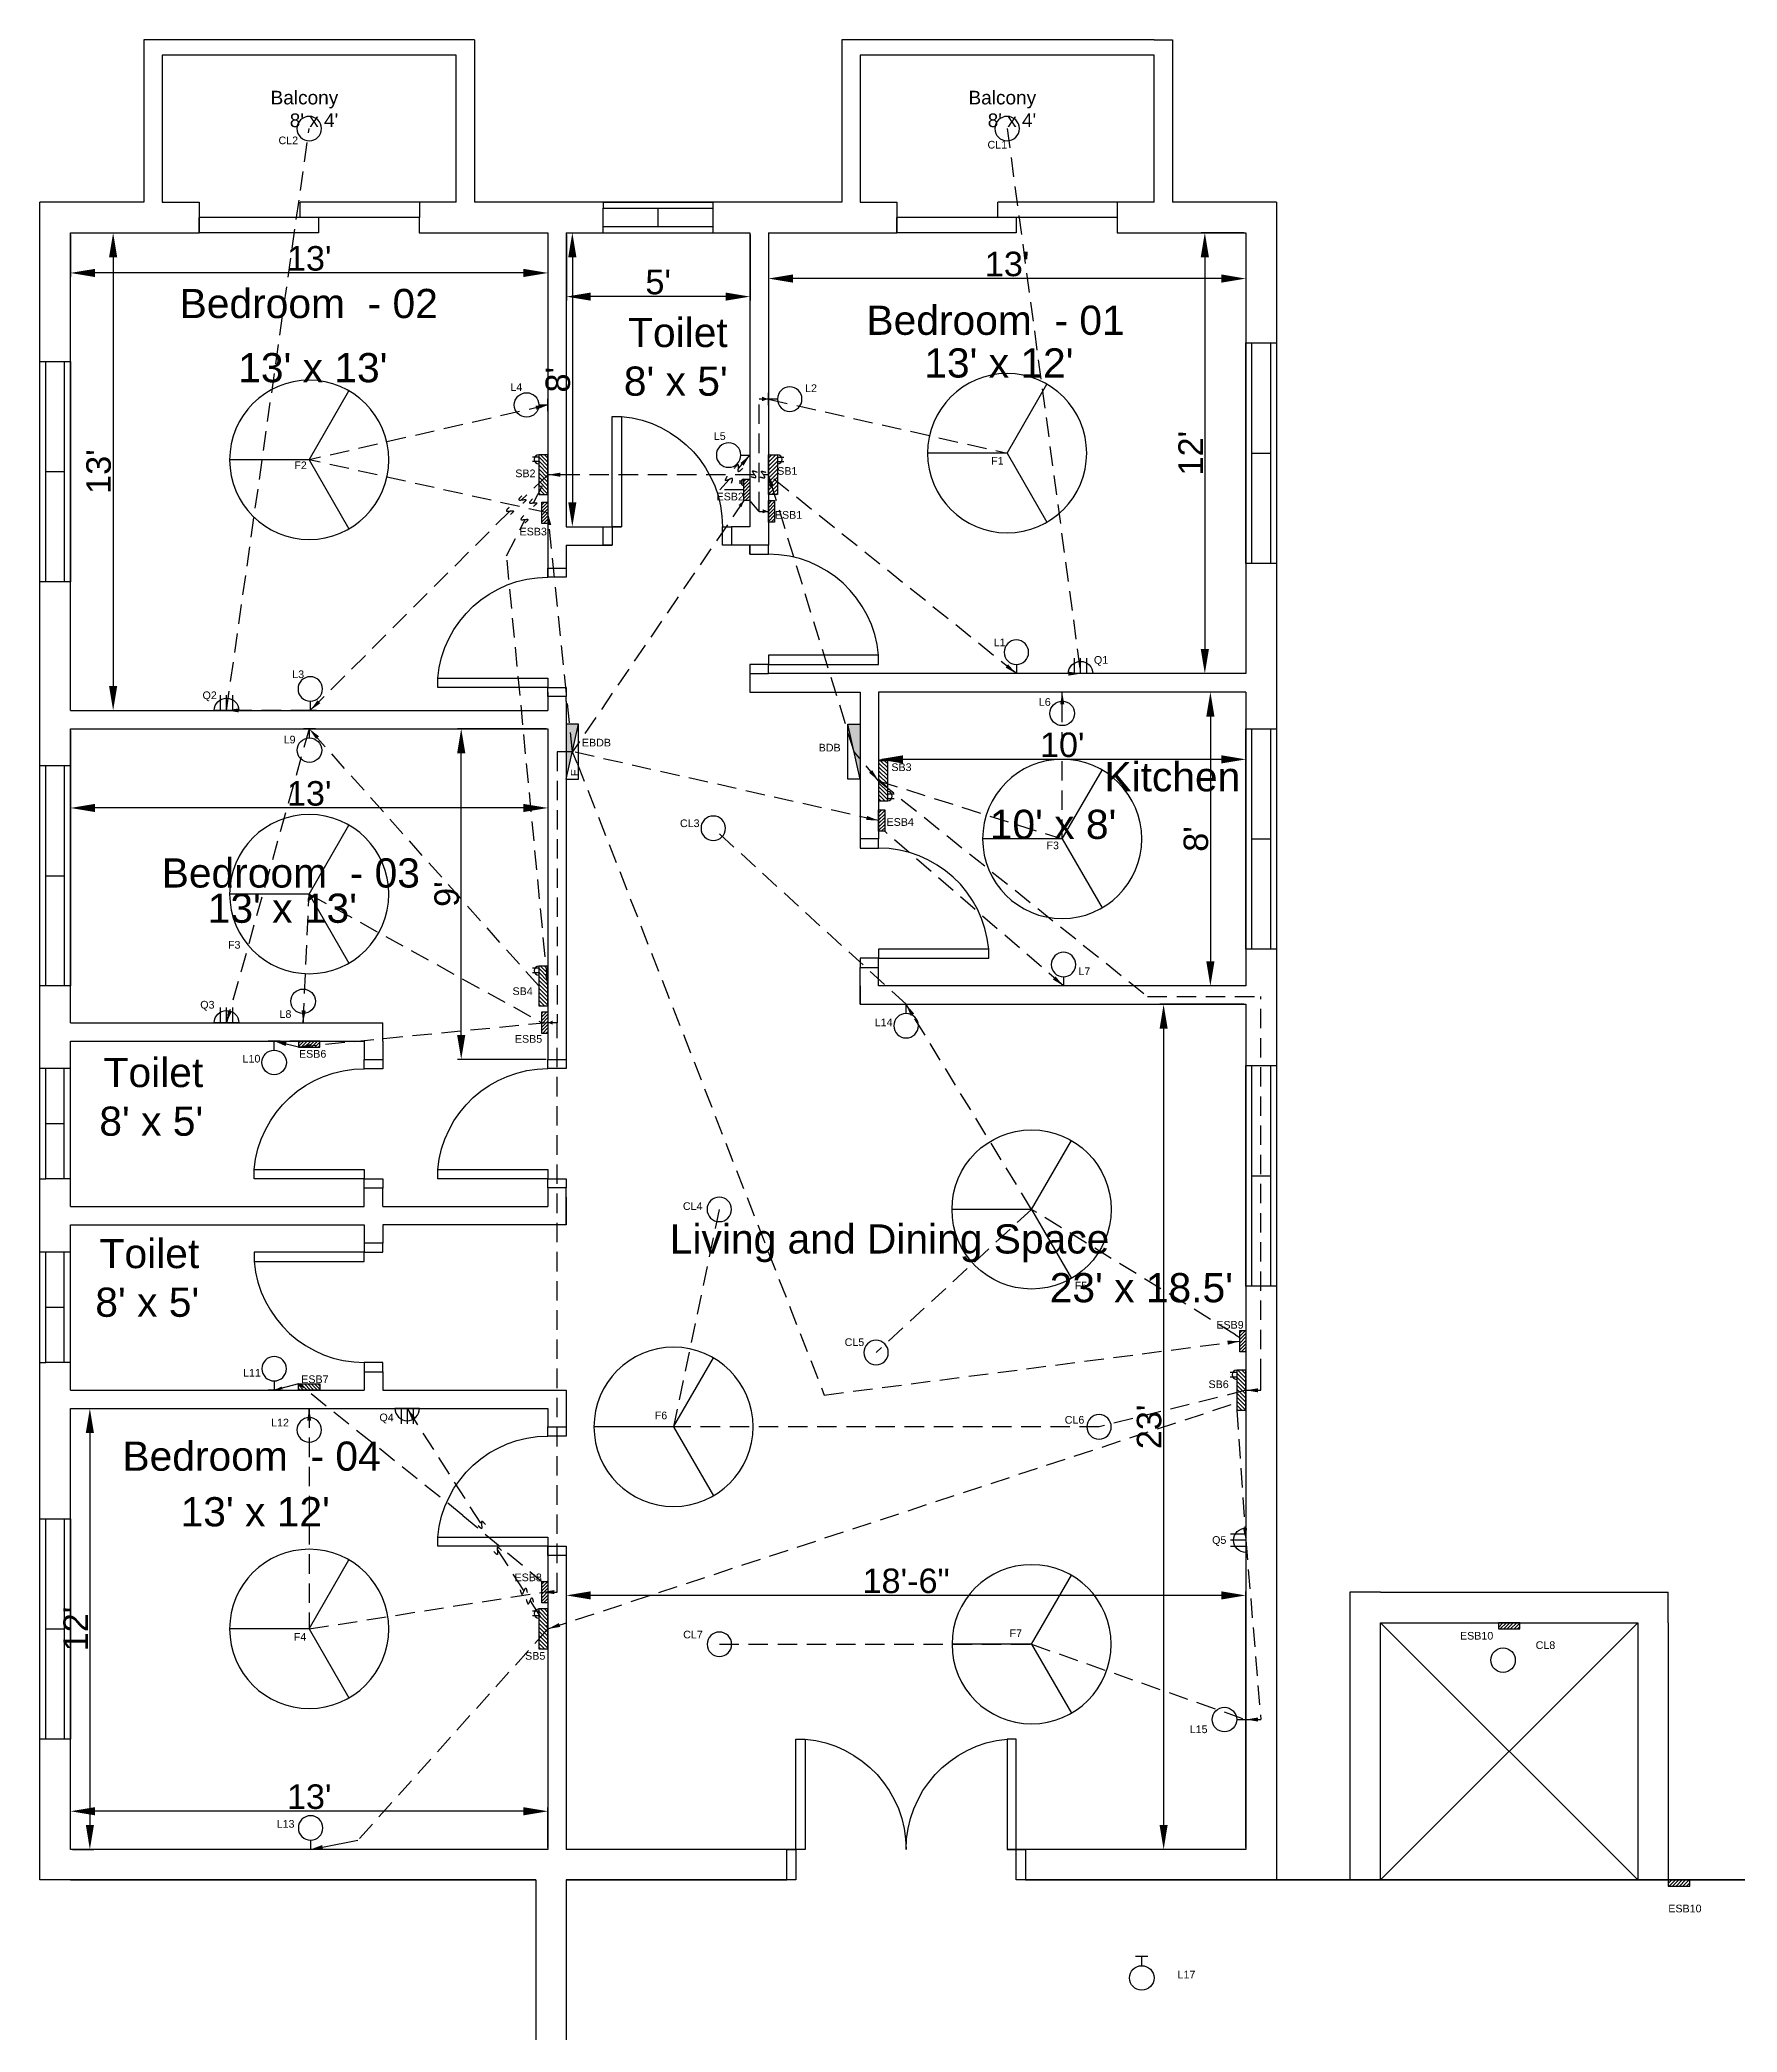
# Model space of a CAD drawing. Header units: inches. Extents: x 61297 to 163996, y 9483 to 32239.
# Drawn here: x 61297 to 61851, y 15682 to 16332 of the extents above; entities that cross this region are included whole.
import ezdxf

# ---------------------------------------------------------------- set-up
doc = ezdxf.new("R2010")
doc.units = ezdxf.units.IN
doc.linetypes.add('HIDDEN', pattern=[9.525, 6.35, -3.175])
for name, color, linetype in [('door', 80, 'Continuous'), ('Doors', 230, 'Continuous'), ('Emergency Conduitt', 10, 'HIDDEN'), ('Layer1', 7, 'Continuous'), ('Light Fans and Socketst', 170, 'Continuous'), ('Main Conduit', 50, 'HIDDEN'), ('Toiler Window', 30, 'Continuous'), ('Windows', 30, 'Continuous')]:
    doc.layers.add(name, color=color, linetype=linetype)
doc.styles.get("Standard").update_dxf_attribs({"font": 'arial.ttf'})
doc.dimstyles.new('ISO-25', dxfattribs={"dimtxt": 8, "dimasz": 8, "dimexe": 1.25, "dimexo": 0.625, "dimtad": 1, "dimlunit": 4, "dimtxsty": 'Standard', "dimcen": 2.5, "dimadec": 0, "dimazin": 0, "dimtfac": 1, "dimtmove": 0, "dimatfit": 3, "dimfxl": 1, "dimarcsym": 0})

# ---------------------------------------------------------------- blocks, each defined once
blk = doc.blocks.new('Door_Sing')
at = {"layer": 'Doors'}
for points in [[(-3, 6), (-3, 42), (-6, 42), (-6, 6), (-3, 6)], [(-38.98, 0), (-38.98, 6), (-41.98, 6), (-41.98, 0), (-38.98, 0)]]:
    blk.add_lwpolyline(points, dxfattribs=at)
blk.add_lwpolyline([(-3, 0), (0, 0), (0, 6), (-3, 6)], close=True, dxfattribs=at)
blk.add_arc((-2.84, 6), 36.14, 95.01978, 180, dxfattribs=at)
blk = doc.blocks.new('Window_Large')
at = {"layer": 'Windows'}
for p, q in [((72, 10), (0, 10)), ((0, 10), (0, 0)), ((72, 8), (0, 8)), ((36, 8), (36, 2)), ((72, 0), (72, 10)), ((0, 2), (72, 2)), ((0, 0), (72, 0))]:
    blk.add_line(p, q, dxfattribs=at)
blk = doc.blocks.new('*D464')
at = {"color": 0, "lineweight": -2, "transparency": 16777216}
for p, q in [((61690.2, 16269.41), (61676.17, 16269.41)), ((61677.42, 16261.41), (61677.42, 16133.41)), ((61690.2, 16125.41), (61676.17, 16125.41))]:
    blk.add_line(p, q, dxfattribs=at)
at = {"color": 0, "transparency": 16777216}
for points in [[(61676.08, 16261.41), (61678.75, 16261.41), (61677.42, 16269.41)], [(61676.08, 16133.41), (61678.75, 16133.41), (61677.42, 16125.41)]]:
    blk.add_solid(points, dxfattribs=at)
at = {"color": 0, "transparency": 16777216, "insert": (61672.78, 16197.41), "char_height": 8, "attachment_point": 5, "rotation": 90}
blk.add_mtext("12'", dxfattribs=at)
blk = doc.blocks.new('*D465')
at = {"color": 0, "lineweight": -2, "transparency": 16777216}
for p, q in [((61690.2, 16119.41), (61677.99, 16119.41)), ((61679.24, 16111.41), (61679.24, 16031.41)), ((61690.2, 16023.41), (61677.99, 16023.41))]:
    blk.add_line(p, q, dxfattribs=at)
at = {"color": 0, "transparency": 16777216}
for points in [[(61677.9, 16111.41), (61680.57, 16111.41), (61679.24, 16119.41)], [(61677.9, 16031.41), (61680.57, 16031.41), (61679.24, 16023.41)]]:
    blk.add_solid(points, dxfattribs=at)
at = {"color": 0, "transparency": 16777216, "insert": (61674.53, 16071.41), "char_height": 8, "attachment_point": 5, "rotation": 90}
blk.add_mtext("8'", dxfattribs=at)
blk = doc.blocks.new('*D446')
at = {"color": 0, "lineweight": -2, "transparency": 16777216}
for p, q in [((61570.83, 16110.61), (61570.83, 16096.16)), ((61690.83, 16110.61), (61690.83, 16096.16)), ((61682.83, 16097.41), (61578.83, 16097.41))]:
    blk.add_line(p, q, dxfattribs=at)
at = {"color": 0, "transparency": 16777216}
for points in [[(61578.83, 16098.74), (61578.83, 16096.08), (61570.83, 16097.41)], [(61682.83, 16098.74), (61682.83, 16096.08), (61690.83, 16097.41)]]:
    blk.add_solid(points, dxfattribs=at)
at = {"color": 0, "transparency": 16777216, "insert": (61630.83, 16102.12), "char_height": 8, "attachment_point": 5}
blk.add_mtext("10'", dxfattribs=at)
blk = doc.blocks.new('*D466')
at = {"color": 0, "lineweight": -2, "transparency": 16777216}
for p, q in [((61306.83, 15742.04), (61306.83, 15755.11)), ((61454.83, 15753.86), (61314.83, 15753.86)), ((61462.83, 15742.04), (61462.83, 15755.11))]:
    blk.add_line(p, q, dxfattribs=at)
at = {"color": 0, "transparency": 16777216}
for points in [[(61314.83, 15755.19), (61314.83, 15752.53), (61306.83, 15753.86)], [(61454.83, 15755.19), (61454.83, 15752.53), (61462.83, 15753.86)]]:
    blk.add_solid(points, dxfattribs=at)
at = {"color": 0, "transparency": 16777216, "insert": (61384.83, 15758.57), "char_height": 8, "attachment_point": 5}
blk.add_mtext("13'", dxfattribs=at)
blk = doc.blocks.new('Toilet Window')
for p, q in [((82016.8, 16081.38), (82016.8, 16117.38)), ((82016.8, 16117.38), (82026.8, 16117.38)), ((82018.8, 16081.38), (82018.8, 16117.38)), ((82024.8, 16081.38), (82024.8, 16117.38)), ((82026.8, 16081.38), (82026.8, 16117.38)), ((82018.8, 16099.38), (82024.8, 16099.38)), ((82016.8, 16081.38), (82018.8, 16081.38)), ((82018.8, 16081.38), (82024.8, 16081.38)), ((82026.8, 16081.38), (82024.8, 16081.38))]:
    blk.add_line(p, q)
blk = doc.blocks.new('*D467')
at = {"color": 0, "lineweight": -2, "transparency": 16777216}
for p, q in [((61468.83, 16268.79), (61468.83, 16247.3)), ((61528.83, 16268.79), (61528.83, 16247.3)), ((61520.83, 16248.55), (61476.83, 16248.55))]:
    blk.add_line(p, q, dxfattribs=at)
at = {"color": 0, "transparency": 16777216}
for points in [[(61476.83, 16249.89), (61476.83, 16247.22), (61468.83, 16248.55)], [(61520.83, 16249.89), (61520.83, 16247.22), (61528.83, 16248.55)]]:
    blk.add_solid(points, dxfattribs=at)
at = {"color": 0, "transparency": 16777216, "insert": (61498.83, 16253.25), "char_height": 8, "attachment_point": 5}
blk.add_mtext("5'", dxfattribs=at)
blk = doc.blocks.new('*D468')
at = {"color": 0, "lineweight": -2, "transparency": 16777216}
for p, q in [((61469.45, 16269.41), (61472.04, 16269.41)), ((61470.79, 16261.41), (61470.79, 16181.41)), ((61469.45, 16173.41), (61472.04, 16173.41))]:
    blk.add_line(p, q, dxfattribs=at)
at = {"color": 0, "transparency": 16777216}
for points in [[(61469.45, 16261.41), (61472.12, 16261.41), (61470.79, 16269.41)], [(61469.45, 16181.41), (61472.12, 16181.41), (61470.79, 16173.41)]]:
    blk.add_solid(points, dxfattribs=at)
at = {"color": 0, "transparency": 16777216, "insert": (61466.08, 16221.41), "char_height": 8, "attachment_point": 5, "rotation": 90}
blk.add_mtext("8'", dxfattribs=at)
blk = doc.blocks.new('*D469')
at = {"color": 0, "lineweight": -2, "transparency": 16777216}
for p, q in [((61534.83, 16268.79), (61534.83, 16253.19)), ((61690.83, 16268.79), (61690.83, 16253.19)), ((61682.83, 16254.44), (61542.83, 16254.44))]:
    blk.add_line(p, q, dxfattribs=at)
at = {"color": 0, "transparency": 16777216}
for points in [[(61542.83, 16255.78), (61542.83, 16253.11), (61534.83, 16254.44)], [(61682.83, 16255.78), (61682.83, 16253.11), (61690.83, 16254.44)]]:
    blk.add_solid(points, dxfattribs=at)
at = {"color": 0, "transparency": 16777216, "insert": (61612.83, 16259.16), "char_height": 8, "attachment_point": 5}
blk.add_mtext("13'", dxfattribs=at)
blk = doc.blocks.new('*D470')
at = {"color": 0, "lineweight": -2, "transparency": 16777216}
for p, q in [((61306.83, 16268.79), (61306.83, 16255.03)), ((61462.83, 16268.79), (61462.83, 16255.03)), ((61454.83, 16256.28), (61314.83, 16256.28))]:
    blk.add_line(p, q, dxfattribs=at)
at = {"color": 0, "transparency": 16777216}
for points in [[(61314.83, 16257.61), (61314.83, 16254.94), (61306.83, 16256.28)], [(61454.83, 16257.61), (61454.83, 16254.94), (61462.83, 16256.28)]]:
    blk.add_solid(points, dxfattribs=at)
at = {"color": 0, "transparency": 16777216, "insert": (61384.83, 16260.99), "char_height": 8, "attachment_point": 5}
blk.add_mtext("13'", dxfattribs=at)
blk = doc.blocks.new('*D471')
at = {"color": 0, "lineweight": -2, "transparency": 16777216}
for p, q in [((61307.45, 16269.41), (61322.02, 16269.41)), ((61320.77, 16261.41), (61320.77, 16121.41)), ((61307.45, 16113.41), (61322.02, 16113.41))]:
    blk.add_line(p, q, dxfattribs=at)
at = {"color": 0, "transparency": 16777216}
for points in [[(61319.44, 16261.41), (61322.11, 16261.41), (61320.77, 16269.41)], [(61319.44, 16121.41), (61322.11, 16121.41), (61320.77, 16113.41)]]:
    blk.add_solid(points, dxfattribs=at)
at = {"color": 0, "transparency": 16777216, "insert": (61316.06, 16191.41), "char_height": 8, "attachment_point": 5, "rotation": 90}
blk.add_mtext("13'", dxfattribs=at)
blk = doc.blocks.new('*D472')
at = {"color": 0, "lineweight": -2, "transparency": 16777216}
for p, q in [((61307.45, 15885.41), (61314.42, 15885.41)), ((61313.17, 15877.41), (61313.17, 15749.41)), ((61307.45, 15741.41), (61314.42, 15741.41))]:
    blk.add_line(p, q, dxfattribs=at)
at = {"color": 0, "transparency": 16777216}
for points in [[(61311.84, 15877.41), (61314.5, 15877.41), (61313.17, 15885.41)], [(61311.84, 15749.41), (61314.5, 15749.41), (61313.17, 15741.41)]]:
    blk.add_solid(points, dxfattribs=at)
at = {"color": 0, "transparency": 16777216, "insert": (61308.53, 15813.41), "char_height": 8, "attachment_point": 5, "rotation": 90}
blk.add_mtext("12'", dxfattribs=at)
blk = doc.blocks.new('*D473')
at = {"color": 0, "lineweight": -2, "transparency": 16777216}
for p, q in [((61468.83, 15742.04), (61468.83, 15825.61)), ((61690.83, 15742.04), (61690.83, 15825.61)), ((61682.83, 15824.36), (61476.83, 15824.36))]:
    blk.add_line(p, q, dxfattribs=at)
at = {"color": 0, "transparency": 16777216}
for points in [[(61476.83, 15825.69), (61476.83, 15823.03), (61468.83, 15824.36)], [(61682.83, 15825.69), (61682.83, 15823.03), (61690.83, 15824.36)]]:
    blk.add_solid(points, dxfattribs=at)
at = {"color": 0, "transparency": 16777216, "insert": (61579.83, 15829.07), "char_height": 8, "attachment_point": 5}
blk.add_mtext('18\'-6"', dxfattribs=at)
blk = doc.blocks.new('Fan')
at = {"layer": 'Light Fans and Socketst'}
for q in [(-13, 22.52), (-13, -22.52), (26, 0)]:
    blk.add_line((0, 0), q, dxfattribs=at)
blk.add_circle((0, 0), 26, dxfattribs=at)
blk = doc.blocks.new('Light Ceiling')
at = {"layer": 'Light Fans and Socketst'}
blk.add_circle((0, 0), 4, dxfattribs=at)
blk = doc.blocks.new('Light')
at = {"layer": 'Light Fans and Socketst'}
blk.add_line((0, 2), (0, -2), dxfattribs=at)
blk.add_lwpolyline([(2.99, 0), (1.49, 0), (0, 0)], dxfattribs=at)
blk.add_circle((6.99, 0), 4, dxfattribs=at)
blk = doc.blocks.new('*D474')
at = {"layer": 'Layer1', "color": 0, "lineweight": -2, "transparency": 16777216}
for p, q in [((61462.2, 16107.41), (61433.24, 16107.41)), ((61434.49, 16007.41), (61434.49, 16099.41)), ((61462.2, 15999.41), (61433.24, 15999.41))]:
    blk.add_line(p, q, dxfattribs=at)
at = {"layer": 'Layer1', "color": 0, "transparency": 16777216}
for points in [[(61433.15, 16099.41), (61435.82, 16099.41), (61434.49, 16107.41)], [(61433.15, 16007.41), (61435.82, 16007.41), (61434.49, 15999.41)]]:
    blk.add_solid(points, dxfattribs=at)
at = {"layer": 'Layer1', "color": 0, "transparency": 16777216, "insert": (61429.78, 16053.41), "char_height": 8, "attachment_point": 5, "rotation": 90}
blk.add_mtext("9'", dxfattribs=at)
blk = doc.blocks.new('*D475')
at = {"layer": 'Layer1', "color": 0, "lineweight": -2, "transparency": 16777216}
for p, q in [((61306.83, 16106.79), (61306.83, 16080.29)), ((61462.83, 16106.79), (61462.83, 16080.29)), ((61454.83, 16081.54), (61314.83, 16081.54))]:
    blk.add_line(p, q, dxfattribs=at)
at = {"layer": 'Layer1', "color": 0, "transparency": 16777216}
for points in [[(61314.83, 16082.87), (61314.83, 16080.21), (61306.83, 16081.54)], [(61454.83, 16082.87), (61454.83, 16080.21), (61462.83, 16081.54)]]:
    blk.add_solid(points, dxfattribs=at)
at = {"layer": 'Layer1', "color": 0, "transparency": 16777216, "insert": (61384.83, 16086.25), "char_height": 8, "attachment_point": 5}
blk.add_mtext("13'", dxfattribs=at)
blk = doc.blocks.new('BDB')
h = blk.add_hatch(color=256)
h.dxf.hatch_style = 1
h.paths.add_polyline_path([(13.5, 4), (-4.5, 0), (13.5, 0)])
blk.add_line((-4.5, 0), (13.5, 4))
at = {"layer": 'Layer1'}
blk.add_lwpolyline([(-4.5, 4), (13.5, 4), (13.5, 0), (-4.5, 0), (-4.5, 4)], dxfattribs=at)
blk = doc.blocks.new('Emergency_BDB')
at = {"layer": 'Layer1'}
blk.add_blockref('BDB', (0, 0), dxfattribs=at)
at = {"layer": 'Layer1', "insert": (-4.5, 4), "char_height": 2.5, "attachment_point": 1}
blk.add_mtext_dynamic_manual_height_columns(' E', width=4.2009, gutter_width=12.5, heights=[0], dxfattribs=at)
blk = doc.blocks.new('*D476')
at = {"layer": 'Layer1', "color": 0, "lineweight": -2, "transparency": 16777216}
for p, q in [((61690.2, 16017.41), (61662.71, 16017.41)), ((61663.96, 16009.41), (61663.96, 15749.41)), ((61690.2, 15741.41), (61662.71, 15741.41))]:
    blk.add_line(p, q, dxfattribs=at)
at = {"layer": 'Layer1', "color": 0, "transparency": 16777216}
for points in [[(61662.63, 16009.41), (61665.29, 16009.41), (61663.96, 16017.41)], [(61662.63, 15749.41), (61665.29, 15749.41), (61663.96, 15741.41)]]:
    blk.add_solid(points, dxfattribs=at)
at = {"layer": 'Layer1', "color": 0, "transparency": 16777216, "insert": (61659.25, 15879.41), "char_height": 8, "attachment_point": 5, "rotation": 90}
blk.add_mtext("23'", dxfattribs=at)
blk = doc.blocks.new('ESB')
h = blk.add_hatch()
h.set_pattern_fill('ANSI31', color=256, scale=0.25)
h.set_pattern_definition([(45, (-3149.957, -1763.2019), (-0.561266, 0.561266), [])])
h.paths.add_polyline_path([(3.5, 2), (-3.5, 2), (-3.5, 0), (3.5, 0)])
blk.add_lwpolyline([(3.5, 0), (3.5, 2), (-3.5, 2), (-3.5, 0)], close=True)
blk = doc.blocks.new('Socket')
for p, q in [((-4, 0), (4, 0)), ((-2, 0), (-2, 5)), ((0, 0), (0, 5)), ((2, 0), (2, 5))]:
    blk.add_line(p, q)
blk.add_arc((0, 0), 4, 0, 180)

msp = doc.modelspace()

# ---------------------------------------------------------------- hatches: boundary and pattern name
at = {"layer": 'Layer1'}
h = msp.add_hatch(dxfattribs=at)
h.set_pattern_fill('ANSI31', color=256, scale=0.29, angle=-90)
h.set_pattern_definition([(315, (60314.7303, 19342.6714), (0.65106857, 0.65106857), [])])
h.paths.add_polyline_path([(61459.846, 16196.899), (61462.826, 16196.899), (61462.826, 16183.871), (61459.846, 16183.871)])
h = msp.add_hatch(dxfattribs=at)
h.set_pattern_fill('ANSI31', color=256, scale=0.29)
h.set_pattern_definition([(45, (56081.3743, 12422.0567), (-0.65106857, 0.65106857), [])])
h.paths.add_polyline_path([(61537.806, 16196.899), (61534.826, 16196.899), (61534.826, 16183.871), (61537.806, 16183.871)])
h = msp.add_hatch(dxfattribs=at)
h.set_pattern_fill('ANSI31', color=256, scale=0.29, angle=90)
h.set_pattern_definition([(135, (63758.9212, 12938.1239), (-0.65106857, -0.65106857), [])])
h.paths.add_polyline_path([(61573.806, 16083.896), (61570.826, 16083.896), (61570.826, 16096.925), (61573.806, 16096.925)])
h = msp.add_hatch(dxfattribs=at)
h.set_pattern_fill('ANSI31', color=256, scale=0.29, angle=-90)
h.set_pattern_definition([(315, (60314.7303, 19175.6972), (0.65106857, 0.65106857), [])])
h.paths.add_polyline_path([(61459.846, 16029.925), (61462.826, 16029.925), (61462.826, 16016.896), (61459.846, 16016.896)])
h = msp.add_hatch(dxfattribs=at)
h.set_pattern_fill('ANSI31', color=256, scale=0.29, angle=-90)
h.set_pattern_definition([(315, (60086.7303, 19043.6972), (0.65106857, 0.65106857), [])])
h.paths.add_polyline_path([(61687.846, 15897.925), (61690.826, 15897.925), (61690.826, 15884.896), (61687.846, 15884.896)])
h = msp.add_hatch(dxfattribs=at)
h.set_pattern_fill('ANSI31', color=256, scale=0.29, angle=-90)
h.set_pattern_definition([(315, (60314.7303, 18965.6972), (0.65106857, 0.65106857), [])])
h.paths.add_polyline_path([(61459.846, 15819.925), (61462.826, 15819.925), (61462.826, 15806.896), (61459.846, 15806.896)])

# ---------------------------------------------------------------- linework, layer by layer
for p, q in [((61330.826, 16332.411), (61330.826, 16279.411)), ((61438.826, 16332.411), (61330.826, 16332.411)), ((61438.826, 16332.411), (61438.826, 16279.411)), ((61564.826, 16332.411), (61558.826, 16332.411)), ((61558.826, 16332.411), (61558.826, 16279.411)), ((61660.826, 16332.411), (61564.826, 16332.411)), ((61660.826, 16332.411), (61666.826, 16332.411)), ((61666.826, 16332.411), (61666.826, 16279.411)), ((61432.826, 16327.411), (61336.826, 16327.411)), ((61336.826, 16327.411), (61336.826, 16279.411)), ((61432.826, 16279.411), (61432.826, 16327.411)), ((61660.826, 16327.411), (61564.826, 16327.411)), ((61564.826, 16327.411), (61564.826, 16279.411)), ((61660.826, 16279.411), (61660.826, 16327.411)), ((61296.826, 15731.411), (61296.826, 16279.411)), ((61330.826, 16279.411), (61296.826, 16279.411)), ((61336.826, 16279.411), (61348.826, 16279.411)), ((61348.826, 16279.411), (61348.849, 16269.411)), ((61420.826, 16279.411), (61420.802, 16269.411)), ((61432.826, 16279.411), (61420.826, 16279.411)), ((61558.826, 16279.411), (61438.826, 16279.411)), ((61564.826, 16279.411), (61576.826, 16279.411)), ((61576.826, 16279.411), (61576.849, 16269.411)), ((61648.826, 16279.411), (61648.802, 16269.411)), ((61660.826, 16279.411), (61648.826, 16279.411)), ((61700.826, 16279.411), (61666.826, 16279.411)), ((61700.826, 16279.411), (61700.826, 15731.411)), ((61306.826, 16113.411), (61306.826, 16269.411)), ((61306.826, 16269.411), (61348.849, 16269.411)), ((61420.802, 16269.411), (61462.826, 16269.411)), ((61462.826, 16269.411), (61462.826, 16156.899)), ((61468.826, 16269.411), (61528.826, 16269.411)), ((61468.826, 16269.411), (61468.826, 16173.411)), ((61534.826, 16269.411), (61576.849, 16269.411)), ((61534.826, 16269.411), (61534.826, 16167.411)), ((61648.802, 16269.411), (61690.826, 16269.411)), ((61690.826, 16269.411), (61690.826, 16125.411)), ((61526.826, 16188.244), (61525.326, 16188.244)), ((61526.826, 16187.577), (61525.326, 16187.577)), ((61468.826, 16173.411), (61486.849, 16173.411)), ((61468.826, 16167.411), (61483.849, 16167.411)), ((61468.826, 16167.411), (61468.826, 16156.899)), ((61528.826, 16128.434), (61528.826, 16125.411)), ((61528.826, 16125.411), (61528.826, 16119.411)), ((61690.826, 16125.411), (61534.826, 16125.411)), ((61462.826, 16119.411), (61462.826, 16113.411)), ((61468.826, 16116.411), (61468.826, 16117.922)), ((61528.826, 16119.411), (61564.826, 16119.411)), ((61564.826, 16119.411), (61564.826, 16071.411)), ((61570.826, 16119.411), (61570.826, 16071.411)), ((61690.826, 16119.411), (61570.826, 16119.411)), ((61690.826, 16119.411), (61690.826, 16023.411)), ((61306.826, 16113.411), (61462.826, 16113.411)), ((61468.826, 16116.411), (61468.826, 15996.411)), ((61306.826, 16011.411), (61306.826, 16107.411)), ((61306.826, 16107.411), (61462.826, 16107.411)), ((61462.826, 16107.411), (61462.826, 15999.411)), ((61564.826, 16017.411), (61564.826, 16029.434)), ((61570.826, 16023.411), (61570.826, 16029.434)), ((61564.826, 16023.411), (61564.826, 16017.411)), ((61564.826, 16017.411), (61690.826, 16017.411)), ((61690.826, 16017.411), (61690.826, 15741.411)), ((61306.826, 16011.411), (61408.826, 16011.411)), ((61408.826, 16005.411), (61408.826, 16011.411)), ((61306.826, 15951.411), (61306.826, 16005.411)), ((61306.826, 16005.411), (61402.826, 16005.411)), ((61402.826, 16005.411), (61402.826, 15999.387)), ((61408.826, 16005.411), (61408.826, 15999.387)), ((61402.826, 15951.411), (61402.826, 15957.411)), ((61408.826, 15951.411), (61408.826, 15957.411)), ((61462.826, 15957.434), (61462.826, 15951.411)), ((61468.826, 15945.411), (61468.826, 15957.434)), ((61306.826, 15951.411), (61402.826, 15951.411)), ((61408.826, 15951.411), (61462.826, 15951.411)), ((61468.826, 15954.411), (61468.826, 15945.411)), ((61468.826, 15951.411), (61468.826, 15945.411)), ((61306.826, 15891.411), (61306.826, 15945.411)), ((61306.826, 15945.411), (61402.826, 15945.411)), ((61402.826, 15945.411), (61402.826, 15939.411)), ((61468.826, 15945.411), (61408.826, 15945.411)), ((61408.826, 15945.411), (61408.826, 15939.411)), ((61402.826, 15897.434), (61402.826, 15891.411)), ((61408.826, 15897.434), (61408.826, 15891.411)), ((61306.826, 15891.411), (61402.826, 15891.411)), ((61408.826, 15891.411), (61462.826, 15891.411)), ((61462.826, 15891.411), (61468.826, 15891.411)), ((61468.826, 15891.411), (61468.826, 15882.411)), ((61468.826, 15891.411), (61468.826, 15885.411)), ((61306.826, 15741.411), (61306.826, 15885.411)), ((61306.826, 15885.411), (61462.826, 15885.411)), ((61462.826, 15885.411), (61462.826, 15882.411)), ((61468.826, 15885.411), (61468.826, 15879.387)), ((61462.826, 15882.411), (61462.826, 15879.387)), ((61462.826, 15843.411), (61462.826, 15741.411)), ((61468.826, 15840.411), (61468.826, 15741.411)), ((61734.826, 15825.411), (61724.826, 15825.411)), ((61724.826, 15825.411), (61724.826, 15731.411)), ((61734.826, 15825.411), (61818.826, 15825.411)), ((61818.826, 15825.411), (61828.826, 15825.411)), ((61828.826, 15815.411), (61828.826, 15825.411)), ((61734.826, 15731.411), (61734.826, 15815.411)), ((61734.826, 15815.411), (61818.826, 15815.411)), ((61734.826, 15815.411), (61818.826, 15731.411)), ((61734.826, 15731.411), (61818.826, 15815.411)), ((61818.826, 15815.411), (61818.826, 15731.411)), ((61828.826, 15815.411), (61828.826, 15731.411)), ((61462.826, 15741.411), (61306.826, 15741.411)), ((61546.849, 15741.411), (61468.826, 15741.411)), ((61690.826, 15741.411), (61612.802, 15741.411)), ((61306.826, 15731.411), (61296.826, 15731.411)), ((61458.826, 15731.411), (61306.826, 15731.411)), ((61306.826, 15731.411), (61458.826, 15731.411)), ((61458.826, 15731.411), (61306.826, 15731.411)), ((61458.826, 15731.411), (61458.826, 15611.411)), ((61543.849, 15731.411), (61468.826, 15731.411)), ((61468.826, 15731.411), (61540.849, 15731.411)), ((61540.849, 15731.411), (61468.826, 15731.411)), ((61468.826, 15731.411), (61468.826, 15611.411)), ((61700.826, 15731.411), (61615.802, 15731.411)), ((61734.826, 15731.411), (61615.802, 15731.411)), ((61618.802, 15731.411), (61734.826, 15731.411)), ((61729.826, 15731.411), (61693.826, 15731.411)), ((61700.826, 15731.411), (61734.826, 15731.411)), ((61700.826, 15731.411), (61852.826, 15731.411)), ((61852.826, 15731.411), (61700.826, 15731.411)), ((61700.826, 15731.411), (61852.826, 15731.411)), ((61700.826, 15731.411), (61734.826, 15731.411)), ((61700.826, 15731.411), (61734.826, 15731.411)), ((61934.849, 15731.411), (61818.826, 15731.411)), ((61818.826, 15731.411), (61934.849, 15731.411)), ((61818.826, 15731.411), (61852.826, 15731.411)), ((61849.826, 15731.411), (61823.826, 15731.411))]:
    msp.add_line(p, q)
for points in [[(61528.826, 16269.411), (61528.826, 16173.411), (61522.826, 16173.411)], [(61528.826, 16164.411), (61528.826, 16167.411), (61525.826, 16167.411), (61522.826, 16167.411)], [(61690.826, 16023.411), (61570.826, 16023.411)]]:
    msp.add_lwpolyline(points)
msp.add_arc((61526.826, 16187.911), 1, 90, 270)
at = {"layer": 'door'}
for p, q in [((61348.826, 16269.411), (61348.826, 16274.411)), ((61387.826, 16274.411), (61348.826, 16274.411)), ((61381.826, 16274.411), (61381.826, 16279.411)), ((61420.826, 16279.411), (61381.826, 16279.411)), ((61420.826, 16274.411), (61381.826, 16274.411)), ((61387.826, 16274.411), (61387.826, 16269.411)), ((61420.826, 16279.411), (61420.826, 16274.411)), ((61576.826, 16269.411), (61576.826, 16274.411)), ((61615.826, 16274.411), (61576.826, 16274.411)), ((61609.826, 16274.411), (61609.826, 16279.411)), ((61648.826, 16279.411), (61609.826, 16279.411)), ((61648.826, 16274.411), (61609.826, 16274.411)), ((61615.826, 16274.411), (61615.826, 16269.411)), ((61648.826, 16279.411), (61648.826, 16274.411)), ((61387.826, 16269.411), (61348.826, 16269.411)), ((61615.826, 16269.411), (61576.826, 16269.411))]:
    msp.add_line(p, q, dxfattribs=at)
at = {"layer": 'Doors'}
for p, q in [((61543.849, 15745.411), (61543.849, 15751.411)), ((61543.849, 15741.411), (61543.849, 15745.411))]:
    msp.add_line(p, q, dxfattribs=at)
for points in [[(61543.849, 15731.411), (61540.849, 15731.411), (61540.849, 15741.411), (61543.849, 15741.411), (61543.849, 15777.411), (61546.849, 15777.411), (61546.849, 15741.411), (61543.849, 15741.411), (61543.849, 15737.411)], [(61618.802, 15731.411), (61615.802, 15731.411), (61615.802, 15735.411), (61615.802, 15741.411), (61615.802, 15777.411), (61612.802, 15777.411), (61612.802, 15741.411), (61615.802, 15741.411), (61618.802, 15741.411), (61618.802, 15735.411)]]:
    msp.add_lwpolyline(points, close=True, dxfattribs=at)
msp.add_lwpolyline([(61546.849, 15777.411, -0.3887794), (61579.826, 15741.411, -0.3887794), (61612.802, 15777.411)], format="xyb", dxfattribs=at)
at = {"layer": 'Emergency Conduitt'}
for p, q in [((61462.826, 16213.155), (61384.826, 16195.232)), ((61531.85, 16178.411), (61531.85, 16215.074)), ((61534.826, 16215.074), (61531.85, 16215.074)), ((61534.826, 16215.074), (61612.826, 16197.411)), ((61525.044, 16192.41), (61528.826, 16196.8)), ((61462.826, 16177.899), (61384.826, 16195.232)), ((61519.015, 16185.411), (61521.97, 16188.842)), ((61526.826, 16185.411), (61519.015, 16185.411)), ((61470.826, 16099.911), (61462.826, 16177.899)), ((61526.826, 16181.911), (61470.826, 16099.911)), ((61531.85, 16178.411), (61528.826, 16181.911)), ((61531.85, 16178.411), (61534.826, 16178.411)), ((61470.826, 16099.911), (61465.801, 16099.911)), ((61465.801, 16099.911), (61465.801, 16011.411)), ((61570.826, 16077.411), (61470.826, 16099.911)), ((61472.382, 16096.226), (61470.826, 16099.911)), ((61472.382, 16096.226), (61553.091, 15889.804)), ((61579.826, 16017.411), (61516.826, 16074.914)), ((61631.247, 16023.411), (61572.826, 16073.911)), ((61382.832, 16011.411), (61384.826, 16053.411)), ((61384.826, 16053.411), (61460.826, 16011.411)), ((61620.826, 15950.425), (61579.826, 16017.411)), ((61462.826, 16011.411), (61381.326, 16003.411)), ((61465.801, 16011.411), (61462.826, 16011.411)), ((61465.841, 15825.411), (61465.801, 16011.411)), ((61384.826, 16005.411), (61373.379, 16005.411)), ((61381.326, 16003.411), (61373.379, 16005.411)), ((61620.826, 15950.425), (61570.02, 15903.675)), ((61687.418, 15909.505), (61620.826, 15950.425)), ((61687.418, 15909.505), (61688.826, 15908.64)), ((61553.091, 15889.804), (61688.826, 15907.411)), ((61381.326, 15893.411), (61373.355, 15891.411)), ((61377.34, 15892.411), (61373.379, 15891.411)), ((61435.031, 15850.51), (61381.326, 15893.411)), ((61384.826, 15885.411), (61384.826, 15813.411)), ((61435.031, 15850.51), (61460.826, 15828.911)), ((61384.826, 15813.411), (61461.158, 15825.411)), ((61462.826, 15825.411), (61465.841, 15825.411))]:
    msp.add_line(p, q, dxfattribs=at)
for points in [[(61522.739, 16187.585), (61523.04, 16189.142), (61520.829, 16188.455), (61521.415, 16189.878)], [(61526.357, 16192.473), (61525.067, 16191.402), (61525.067, 16193.628), (61523.694, 16192.389)]]:
    msp.add_spline(points, degree=3, dxfattribs=at)
for points in [[(61532.769, 16214.407), (61534.826, 16215.074), (61532.769, 16215.845)], [(61459.077, 16211.609), (61462.826, 16213.155), (61458.778, 16212.909)], [(61526.72, 16193.335), (61528.826, 16196.8), (61525.71, 16194.205)], [(61463.897, 16173.988), (61462.826, 16177.899), (61462.571, 16173.852)], [(61525.072, 16180.459), (61526.826, 16181.911), (61526.02, 16179.761)], [(61532.945, 16177.77), (61534.826, 16178.397), (61532.945, 16179.103)], [(61566.777, 16077.638), (61570.826, 16077.411), (61567.07, 16078.939)], [(61627.784, 16025.522), (61631.247, 16023.411), (61628.656, 16026.531)], [(61382.356, 16015.438), (61382.832, 16011.411), (61383.687, 16015.374)], [(61582.483, 16014.347), (61579.826, 16017.411), (61581.345, 16013.651)], [(61464.357, 16012.109), (61462.826, 16011.411), (61464.357, 16010.776)], [(61377.421, 16005.081), (61373.379, 16005.411), (61377.096, 16003.788)], [(61385.241, 16004.465), (61381.326, 16003.411), (61385.372, 16003.138)], [(61684.945, 15906.235), (61688.826, 15907.411), (61684.773, 15907.557)], [(61375.82, 15892.557), (61373.355, 15891.411), (61376.145, 15891.67)], [(61385.492, 15881.411), (61384.826, 15885.411), (61384.159, 15881.411)], [(61464.958, 15826.111), (61460.958, 15825.444), (61464.958, 15824.777)]]:
    msp.add_solid(points, dxfattribs=at)
at = {"layer": 'Layer1'}
for p, q in [((61459.846, 16196.149), (61457.73, 16196.149)), ((61537.806, 16196.149), (61539.922, 16196.149)), ((61459.846, 16194.649), (61457.73, 16194.649)), ((61537.806, 16194.649), (61539.922, 16194.649)), ((61573.806, 16086.146), (61575.922, 16086.146)), ((61573.806, 16084.646), (61575.922, 16084.646)), ((61459.846, 16029.175), (61457.73, 16029.175)), ((61459.846, 16027.675), (61457.73, 16027.675)), ((61687.846, 15897.175), (61685.73, 15897.175)), ((61687.846, 15895.675), (61685.73, 15895.675)), ((61459.846, 15819.175), (61457.73, 15819.175)), ((61459.846, 15817.675), (61457.73, 15817.675))]:
    msp.add_line(p, q, dxfattribs=at)
for points in [[(61459.846, 16196.899), (61459.846, 16183.871), (61462.826, 16183.871), (61462.826, 16196.899)], [(61537.806, 16196.899), (61537.806, 16183.871), (61534.826, 16183.871), (61534.826, 16196.899)], [(61573.806, 16083.896), (61573.806, 16096.925), (61570.826, 16096.925), (61570.826, 16083.896)], [(61459.846, 16029.925), (61459.846, 16016.896), (61462.826, 16016.896), (61462.826, 16029.925)], [(61687.846, 15897.925), (61687.846, 15884.896), (61690.826, 15884.896), (61690.826, 15897.925)], [(61459.846, 15819.925), (61459.846, 15806.896), (61462.826, 15806.896), (61462.826, 15819.925)]]:
    msp.add_lwpolyline(points, close=True, dxfattribs=at)
for centre, start, end in [((61459.846, 16195.399), 90, 270), ((61537.806, 16195.399), 270, 90), ((61573.806, 16085.396), 270, 90), ((61459.846, 16028.425), 90, 270), ((61687.846, 15896.425), 90, 270), ((61459.846, 15818.425), 90, 270)]:
    msp.add_arc(centre, 1.5, start, end, dxfattribs=at)
at = {"layer": 'Light Fans and Socketst'}
for q in [(61633.826, 15972.941), (61594.826, 15950.425), (61633.826, 15927.908)]:
    msp.add_line((61620.826, 15950.425), q, dxfattribs=at)
msp.add_circle((61620.826, 15950.425), 26, dxfattribs=at)
at = {"layer": 'Main Conduit'}
for p, q in [((61357.826, 16113.411), (61384.826, 16303.411)), ((61612.826, 16303.411), (61636.826, 16125.411)), ((61462.826, 16190.385), (61454.165, 16182.134)), ((61458.134, 16181.189), (61462.826, 16190.385)), ((61530.348, 16190.385), (61462.826, 16190.385)), ((61534.826, 16190.385), (61533.183, 16190.385)), ((61562.826, 16099.911), (61534.826, 16190.385)), ((61615.853, 16125.411), (61534.826, 16190.385)), ((61450.342, 16178.497), (61385.17, 16113.411)), ((61449.328, 16163.93), (61455.369, 16175.769)), ((61462.826, 16023.411), (61449.328, 16163.93)), ((61636.826, 16125.411), (61615.853, 16125.411)), ((61630.826, 16071.411), (61630.826, 16119.411)), ((61385.17, 16113.411), (61357.826, 16113.411)), ((61384.826, 16107.411), (61357.826, 16011.411)), ((61459.846, 16023.411), (61384.826, 16107.411)), ((61570.826, 16090.411), (61562.826, 16099.911)), ((61570.826, 16090.411), (61630.826, 16071.411)), ((61570.826, 16090.411), (61658.694, 16019.95)), ((61658.694, 16019.95), (61695.702, 16019.95)), ((61518.8, 15950.425), (61503.857, 15879.411)), ((61690.826, 15891.341), (61642.855, 15879.411)), ((61416.834, 15885.411), (61441.118, 15847.394)), ((61462.826, 15813.411), (61687.846, 15887.269)), ((61687.846, 15884.896), (61690.826, 15842.36)), ((61642.855, 15879.411), (61503.857, 15879.411)), ((61446.257, 15839.35), (61454.958, 15825.728)), ((61690.826, 15842.36), (61695.702, 15783.823)), ((61456.976, 15822.569), (61462.826, 15813.411)), ((61462.826, 15813.411), (61400.737, 15744.404)), ((61518.83, 15808.396), (61620.826, 15808.396)), ((61620.826, 15808.396), (61690.826, 15783.823)), ((61690.826, 15783.823), (61692.826, 15783.823)), ((61692.826, 15783.823), (61693.826, 15783.823)), ((61693.826, 15783.823), (61695.702, 15783.823))]:
    msp.add_line(p, q, dxfattribs=at)
msp.add_lwpolyline([(61690.826, 15891.341), (61695.702, 15891.341), (61695.702, 15895.271), (61695.702, 16019.95)], dxfattribs=at)
at = {"layer": 'Main Conduit', "linetype": 'ByBlock', "lineweight": -2}
msp.add_lwpolyline([(61389.203, 15742.171), (61400.737, 15744.404)], dxfattribs=at)
at = {"layer": 'Main Conduit'}
for points in [[(61529.179, 16189.756), (61530.761, 16189.56), (61529.676, 16191.547), (61531.135, 16191.239)], [(61532.075, 16189.669), (61533.657, 16189.474), (61532.572, 16191.461), (61534.031, 16191.152)], [(61454.275, 16183.473), (61453.345, 16182.178), (61455.609, 16182.178), (61454.639, 16181.045)], [(61450.2, 16179.807), (61449.27, 16178.512), (61451.534, 16178.512), (61450.564, 16177.379)], [(61454.942, 16177.044), (61454.012, 16175.749), (61456.277, 16175.749), (61455.306, 16174.616)], [(61457.789, 16182.473), (61456.859, 16181.178), (61459.123, 16181.178), (61458.153, 16180.045)], [(61442.435, 15847.566), (61441.14, 15848.496), (61441.14, 15846.232), (61440.007, 15847.202)], [(61447.615, 15839.039), (61446.32, 15839.969), (61446.32, 15837.704), (61445.187, 15838.675)], [(61453.733, 15826.214), (61454.397, 15824.764), (61455.519, 15826.731), (61456.022, 15825.326)], [(61455.746, 15823.042), (61456.409, 15821.592), (61457.532, 15823.559), (61458.035, 15822.154)]]:
    msp.add_spline(points, degree=3, dxfattribs=at)
for points in [[(61466.826, 16191.051), (61462.826, 16190.385), (61466.826, 16189.718)], [(61536.645, 16186.761), (61534.826, 16190.385), (61535.371, 16186.366)], [(61612.315, 16127.393), (61615.853, 16125.411), (61613.149, 16128.433)], [(61632.826, 16124.744), (61636.826, 16125.411), (61632.826, 16126.077)], [(61631.492, 16115.411), (61630.826, 16119.411), (61630.159, 16115.411)], [(61361.826, 16114.077), (61357.826, 16113.411), (61361.826, 16112.744)], [(61387.529, 16116.709), (61385.17, 16113.411), (61388.471, 16115.765)], [(61388.036, 16104.933), (61384.826, 16107.411), (61387.059, 16104.026)], [(61567.739, 16093.041), (61570.826, 16090.411), (61568.759, 16093.9)], [(61461.78, 16027.329), (61462.826, 16023.411), (61463.107, 16027.456)], [(61358.267, 16015.442), (61357.826, 16011.411), (61359.551, 16015.081)], [(61694.826, 15892.008), (61690.826, 15891.341), (61694.826, 15890.675)], [(61419.549, 15882.398), (61416.834, 15885.411), (61418.426, 15881.681)], [(61689.881, 15846.304), (61690.826, 15842.36), (61691.211, 15846.397)], [(61466.395, 15815.335), (61462.826, 15813.411), (61466.826, 15814.073)], [(61694.826, 15784.49), (61690.826, 15783.823), (61694.826, 15783.156)], [(61389.076, 15742.825), (61385.276, 15741.411), (61389.329, 15741.516)]]:
    msp.add_solid(points, dxfattribs=at)

# ---------------------------------------------------------------- block references
at = {"xscale": -1}
for name, p, rotation in [('Window_Large', (61700.826, 16233.411), 90), ('Window_Large', (61306.826, 16227.411), 90), ('ESB', (61528.826, 16185.411), 90), ('ESB', (61462.826, 16177.899), 90), ('ESB', (61534.826, 16178.411), 270), ('Door_Sing', (61468.826, 16117.922), 90), ('Window_Large', (61700.826, 16107.411), 90), ('Window_Large', (61700.826, 16107.411), 90), ('Window_Large', (61306.826, 16095.411), 90), ('ESB', (61570.826, 16077.411), 270), ('ESB', (61462.826, 16011.411), 90), ('Door_Sing', (61408.826, 15957.411), 90), ('Door_Sing', (61468.826, 15957.434), 90), ('Window_Large', (61700.826, 15997.411), 90), ('ESB', (61690.826, 15907.411), 90), ('Door_Sing', (61468.826, 15837.411), 90), ('Window_Large', (61306.826, 15849.411), 90), ('Socket', (61690.826, 15842.36), 90.00000000000024), ('ESB', (61462.826, 15825.411), 90)]:
    msp.add_blockref(name, p, dxfattribs=dict(at, rotation=rotation))
for name, p in [('Door_Sing', (61480.849, 16167.411)), ('Socket', (61636.826, 16125.411)), ('Socket', (61357.826, 16113.411)), ('Socket', (61357.826, 16011.411)), ('ESB', (61384.826, 15891.411))]:
    msp.add_blockref(name, p, dxfattribs=at)
for name, p, rotation in [('Door_Sing', (61528.826, 16125.434), 270), ('Door_Sing', (61564.826, 16029.434), 270), ('ESB', (61384.826, 16005.411), 180), ('Door_Sing', (61408.826, 15939.411), 90.00000000000001), ('Socket', (61416.834, 15885.411), 180)]:
    msp.add_blockref(name, p, dxfattribs=dict(rotation=rotation))
for p in [(61776.826, 15813.411), (61832.326, 15729.411)]:
    msp.add_blockref('ESB', p)
at = {"layer": 'Layer1', "xscale": -1}
for name, p in [('Fan', (61612.826, 16197.411)), ('Fan', (61384.826, 16195.232)), ('Light', (61528.826, 16196.8)), ('Fan', (61630.826, 16071.411)), ('Fan', (61384.826, 16053.411)), ('Light Ceiling', (61516.826, 16074.914)), ('Light Ceiling', (61518.8, 15950.425)), ('Fan', (61503.857, 15879.411)), ('Light Ceiling', (61570.02, 15903.675)), ('Light Ceiling', (61642.855, 15879.411)), ('Fan', (61384.826, 15813.411)), ('Fan', (61620.826, 15808.396)), ('Light Ceiling', (61518.83, 15808.396))]:
    msp.add_blockref(name, p, dxfattribs=at)
at = {"layer": 'Layer1'}
for name, p, rotation in [('Light', (61462.826, 16213.155), 180), ('Light', (61630.826, 16119.411), 269.9999999999995), ('Light', (61384.916, 16107.411), 269.9999999999995), ('BDB', (61564.826, 16095.411), 90.00000000000001), ('Light', (61382.832, 16011.411), 90.00000000000001), ('Light', (61373.379, 16005.411), 269.9999999999995), ('Light', (61690.826, 15783.823), 180), ('Light', (61656.814, 15706.396), 270)]:
    msp.add_blockref(name, p, dxfattribs=dict(at, rotation=rotation))
at = {"layer": 'Layer1', "xscale": -1}
for name, p, rotation in [('Light', (61534.826, 16215.074), 180), ('Light', (61615.853, 16125.411), 270.0000000000005), ('Light', (61385.17, 16113.411), 270.0000000000005), ('Emergency_BDB', (61468.826, 16095.411), 270), ('Light', (61631.247, 16023.411), 269.9999999999995), ('Light', (61579.826, 16017.411), 90), ('Light', (61373.379, 15891.411), 270.0000000000005), ('Light', (61384.826, 15885.411), 90), ('Light', (61385.276, 15741.411), 270.0000000000005)]:
    msp.add_blockref(name, p, dxfattribs=dict(at, rotation=rotation))
at = {"layer": 'Layer1'}
msp.add_blockref('Light Ceiling', (61774.848, 15803.209), dxfattribs=at)
at = {"layer": 'Main Conduit', "xscale": -1}
for p in [(61384.826, 16303.411), (61612.826, 16303.411)]:
    msp.add_blockref('Light Ceiling', p, dxfattribs=at)
at = {"layer": 'Toiler Window', "xscale": -1, "rotation": 270}
msp.add_blockref('Toilet Window', (45399.448, -65747.385), dxfattribs=at)
at = {"layer": 'Toiler Window', "xscale": -1}
for p in [(143323.621, -120.967), (143323.621, -180.967)]:
    msp.add_blockref('Toilet Window', p, dxfattribs=at)

# ---------------------------------------------------------------- texts
for s, p in [('Living and Dining Space', (61502.629, 15936.027)), ("           23' x 18.5'", (61586.057, 15920.101))]:
    msp.add_text(s, height=9.53198).set_placement(p)
for s, width, gutter_width, heights, insert, char_height, attachment_point in [("Balcony\\P  8' x 4'", 115.87872, 22.24, [14.054], (61394.316, 16315.776), 4.4479, 3), ("Balcony\\P  8' x 4'", 115.87872, 22.24, [14.054], (61622.316, 16315.776), 4.4479, 3), ('CL2', 6.93541, 12.5, [0], (61381.207, 16300.829), 2.5, 3), ('CL1', 6.93541, 12.5, [0], (61612.826, 16299.411), 2.5, 3), ('Bedroom  - 02', 248.33103, 47.66, [30.118], (61426.858, 16251.068), 9.53198, 3), ("Toilet\\P8' x 5'", 248.33103, 47.66, [30.118], (61521.558, 16241.604), 9.532, 3), ('Bedroom  - 01', 248.33103, 47.66, [30.118], (61651.24, 16245.596), 9.53198, 3), ("13' x 13'", 248.33103, 47.66, [30.118], (61410.394, 16230.112), 9.532, 3), ("13' x 12'", 248.33103, 47.66, [30.118], (61634.518, 16231.654), 9.532, 3), ('L4', 6.93541, 12.5, [0], (61454.417, 16220.24), 2.5, 3), ('L2', 6.93541, 12.5, [0], (61550.705, 16219.891), 2.5, 3), ('L5', 6.93541, 12.5, [0], (61520.883, 16204.23), 2.5, 3), ('F1', 6.93541, 12.5, [0], (61611.698, 16196.175), 2.5, 3), ('F2', 6.93541, 12.5, [0], (61384.034, 16194.698), 2.5, 3), ('SB2', 6.93541, 12.5, [0], (61458.753, 16192.07), 2.5, 3), ('SB1', 6.93541, 12.5, [0], (61544.319, 16192.863), 2.5, 3), ('ESB2', 6.93541, 12.5, [0], (61526.826, 16184.496), 2.5, 3), ('ESB1', 6.93541, 12.5, [0], (61545.875, 16178.511), 2.5, 3), ('ESB3', 6.93541, 12.5, [0], (61462.47, 16173.059), 2.5, 3), ('L1', 6.93541, 12.5, [0], (61612.315, 16136.856), 2.5, 3), ('Q1', 6.93541, 12.5, [0], (61645.84, 16131.141), 2.5, 3), ('L3', 6.93541, 12.5, [0], (61383.17, 16126.454), 2.5, 3), ('Q2', 6.93541, 12.5, [0], (61354.636, 16119.595), 2.5, 3), ('L6', 6.93541, 12.5, [0], (61627.078, 16117.414), 2.5, 3), ('L9', 6.93541, 12.5, [0], (61380.364, 16105.125), 2.5, 3), ('EBDB', 6.93541, 12.5, [0], (61483.417, 16104.132), 2.5, 3), ('BDB', 6.93541, 12.5, [0], (61558.443, 16102.496), 2.5, 3), ('SB3', 6.93541, 12.5, [0], (61581.613, 16096.107), 2.5, 3), ('^IKitchen', 248.33103, 47.66, [30.118], (61689.012, 16096.513), 9.532, 3), ("10' x 8'", 248.33103, 47.66, [30.118], (61648.514, 16080.957), 9.532, 3), ('CL3', 6.93541, 12.5, [0], (61512.35, 16077.795), 2.5, 3), ('ESB4', 6.93541, 12.5, [0], (61582.36, 16078.204), 2.5, 3), ('F3', 6.93541, 12.5, [0], (61629.752, 16070.563), 2.5, 3), ('Bedroom  - 03', 248.33103, 47.66, [30.118], (61421.006, 16065.078), 9.53198, 3), ("13' x 13'", 248.33103, 47.66, [30.118], (61400.434, 16053.568), 9.532, 3), ('F3', 6.93541, 12.5, [0], (61362.367, 16038.102), 2.5, 3), ('L7', 6.93541, 12.5, [0], (61639.992, 16029.479), 2.5, 3), ('SB4', 6.93541, 12.5, [0], (61457.851, 16022.95), 2.5, 3), ('Q3', 6.93541, 12.5, [0], (61353.892, 16018.528), 2.5, 3), ('L8', 6.93541, 12.5, [0], (61379.019, 16015.49), 2.5, 3), ('ESB5', 6.93541, 12.5, [0], (61460.943, 16007.366), 2.5, 3), ('L14', 6.93541, 12.5, [0], (61575.403, 16012.757), 2.5, 3), ('L10', 6.93541, 12.5, [0], (61368.883, 16000.904), 2.5, 3), ('ESB6', 6.93541, 12.5, [0], (61390.422, 16002.481), 2.5, 3), ("Toilet\\P8' x 5'", 248.33103, 47.66, [30.118], (61350.206, 15999.906), 9.532, 3), ('CL4', 6.93541, 12.5, [0], (61513.312, 15952.759), 2.5, 3), ("Toilet\\P8' x 5'", 248.33103, 47.66, [30.118], (61348.902, 15940.778), 9.532, 3), ('F5', 6.93541, 12.5, [0], (61638.971, 15926.791), 2.5, 3), ('ESB9', 6.93541, 12.5, [0], (61690.109, 15913.99), 2.5, 3), ('CL5', 6.93541, 12.5, [0], (61566.155, 15908.316), 2.5, 3), ('L11', 6.93541, 12.5, [0], (61369.036, 15898.306), 2.5, 3), ('ESB7', 6.93541, 12.5, [0], (61391.148, 15896.22), 2.5, 3), ('SB6', 6.93541, 12.5, [0], (61685.225, 15894.575), 2.5, 3), ('Q4', 6.93541, 12.5, [0], (61412.436, 15883.743), 2.5, 3), ('F6', 6.93541, 12.5, [0], (61501.793, 15884.388), 2.5, 3), ('L12', 6.93541, 12.5, [0], (61378.204, 15882.056), 2.5, 3), ('CL6', 6.93541, 12.5, [0], (61638.058, 15882.952), 2.5, 3), ('Bedroom  - 04', 248.33103, 47.66, [30.118], (61408.181, 15874.612), 9.53198, 3), ("13' x 12'", 248.33103, 47.66, [30.118], (61391.575, 15856.446), 9.532, 3), ('Q5', 6.93541, 12.5, [0], (61684.455, 15843.7), 2.5, 3), ('ESB8', 6.93541, 12.5, [0], (61460.826, 15831.496), 2.5, 3), ('F4', 6.93541, 12.5, [0], (61383.883, 15812.082), 2.5, 3), ('CL7', 6.93541, 12.5, [0], (61513.406, 15812.827), 2.5, 3), ('F7', 6.93541, 12.5, [0], (61617.697, 15813.231), 2.5, 3), ('ESB10', 6.93541, 12.5, [0], (61760.781, 15812.434), 2.5, 1), ('SB5', 6.93541, 12.5, [0], (61461.98, 15805.861), 2.5, 3), ('CL8', 6.93541, 12.5, [0], (61785.494, 15809.362), 2.5, 1), ('L15', 6.93541, 12.5, [0], (61678.306, 15781.882), 2.5, 3), ('L13', 6.93541, 12.5, [0], (61380.03, 15750.99), 2.5, 3), ('ESB10', 6.93541, 12.5, [0], (61828.826, 15723.348), 2.5, 1), ('L17', 6.93541, 12.5, [0], (61668.503, 15701.771), 2.5, 1)]:
    msp.add_mtext_dynamic_manual_height_columns(s, width=width, gutter_width=gutter_width, heights=heights, dxfattribs=dict(insert=insert, char_height=char_height, attachment_point=attachment_point))

# ---------------------------------------------------------------- dimensions: what is measured, and where the dimension line sits
for base, p1, p2, angle, picture, middle in [((61306.826, 16256.277), (61462.826, 16269.411), (61306.826, 16269.411), 180, '*D470', (61384.826, 16260.99)), ((61320.772, 16113.411), (61306.826, 16269.411), (61306.826, 16113.411), 90, '*D471', (61316.06, 16191.411)), ((61470.785, 16173.411), (61468.826, 16269.411), (61468.826, 16173.411), 90, '*D468', (61466.076, 16221.411)), ((61468.826, 16248.554), (61528.826, 16269.411), (61468.826, 16269.411), 180, '*D467', (61498.826, 16253.247)), ((61534.826, 16254.443), (61690.826, 16269.411), (61534.826, 16269.411), 180, '*D469', (61612.826, 16259.155)), ((61677.417, 16125.411), (61690.826, 16269.411), (61690.826, 16125.411), 90, '*D464', (61672.776, 16197.411)), ((61679.237, 16023.411), (61690.826, 16119.411), (61690.826, 16023.411), 90, '*D465', (61674.527, 16071.411)), ((61570.826, 16097.411), (61690.826, 16111.236), (61570.826, 16111.236), 180, '*D446', (61630.826, 16102.12)), ((61313.171, 15741.411), (61306.826, 15885.411), (61306.826, 15741.411), 90, '*D472', (61308.529, 15813.411)), ((61468.826, 15824.36), (61690.826, 15741.411), (61468.826, 15741.411), 180, '*D473', (61579.826, 15829.07)), ((61306.826, 15753.86), (61462.826, 15741.411), (61306.826, 15741.411), 180, '*D466', (61384.826, 15758.573))]:
    dim = msp.add_linear_dim(base=base, p1=p1, p2=p2, angle=angle, dimstyle='ISO-25')
    dim.commit()
    dim.dimension.update_dxf_attribs({"geometry": picture, "text_midpoint": middle})
at = {"layer": 'Layer1'}
for base, p1, p2, angle, picture, middle in [((61306.826, 16081.54), (61462.826, 16107.411), (61306.826, 16107.411), 180, '*D475', (61384.826, 16086.252)), ((61434.487, 16107.411), (61462.826, 15999.411), (61462.826, 16107.411), 90, '*D474', (61429.777, 16053.411)), ((61663.959, 15741.411), (61690.826, 16017.411), (61690.826, 15741.411), 90, '*D476', (61659.247, 15879.411))]:
    dim = msp.add_linear_dim(base=base, p1=p1, p2=p2, angle=angle, dimstyle='ISO-25', dxfattribs=at)
    dim.commit()
    dim.dimension.update_dxf_attribs({"geometry": picture, "text_midpoint": middle})

doc.saveas('drawing.dxf')
